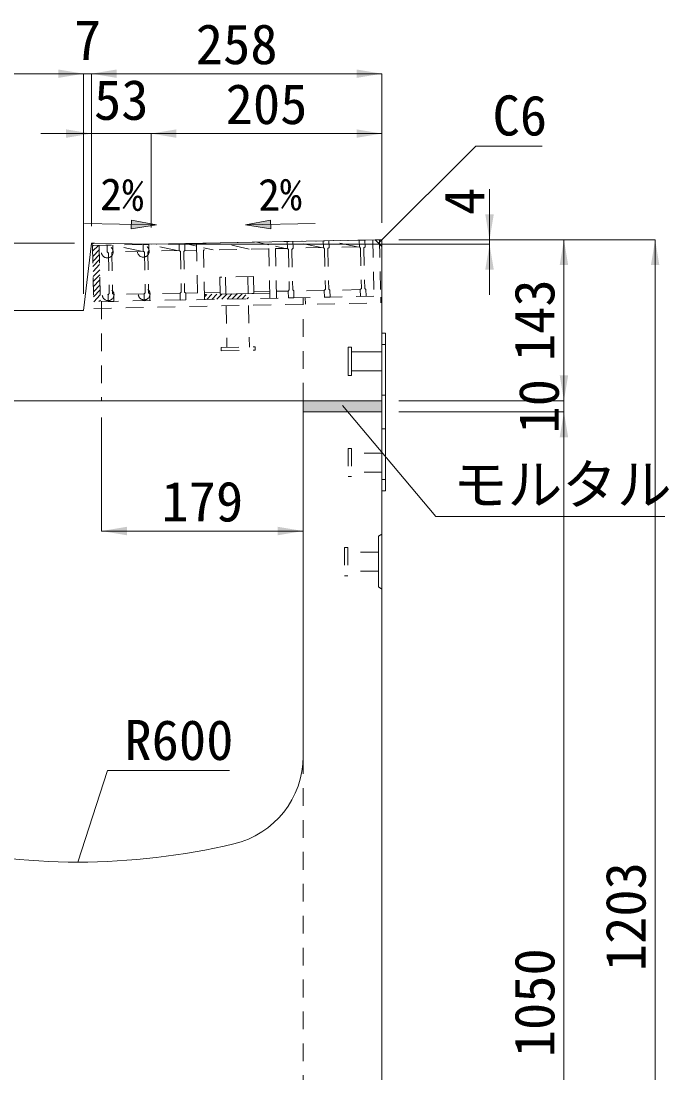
# Model space of a CAD drawing. Units: millimetres at full size; some dimension numbers follow another scale. Extents: x -3301 to 90699, y 107523 to 139162.
# Drawn here: x 6024 to 6599, y 114548 to 115482 of the extents above; entities that cross this region are included whole.
import ezdxf
from ezdxf.enums import TextEntityAlignment as Align

# ---------------------------------------------------------------- set-up
doc = ezdxf.new("R2010")
doc.units = ezdxf.units.MM
doc.header["$LTSCALE"] = 21
doc.header["$PDMODE"] = 32
doc.header["$PDSIZE"] = 10.5
doc.linetypes.add('DASHED_SPACED', pattern=[12, 6, -6])
doc.linetypes.add('USER1', pattern=[1.35, 0.75, -0.6])
for name, color, linetype, lineweight in [('0_2', 7, 'USER1', 9), ('寸法線', 7, 'Continuous', 9), ('引出線', 4, 'Continuous', 9), ('本体', 2, 'Continuous', 9), ('補助線', 8, 'Continuous', 13), ('ｲﾝｻｰﾄ', 3, 'USER1', 5), ('ｸﾞﾚｰﾁﾝｸﾞ', 7, 'USER1', 9)]:
    doc.layers.add(name, color=color, linetype=linetype, lineweight=lineweight)
doc.layers.add('ﾊｯﾁﾝｸﾞ', color=8, linetype='Continuous')
doc.styles.add('ＭＳ ゴシック', font='')
doc.styles.get('ＭＳ ゴシック').set_extended_font_data('MS Gothic')

# ---------------------------------------------------------------- blocks, each defined once
blk = doc.blocks.new('filled_arrow')
at = {"color": 0, "linetype": 'Continuous', "lineweight": -2}
blk.add_solid([(7.5, 1.25), (0, 0), (7.5, -1.25)], dxfattribs=at)

msp = doc.modelspace()

# ---------------------------------------------------------------- hatches: boundary and pattern name
at = {"layer": '引出線'}
for points in [[(6121.98, 115305.4), (6121.83, 115297.9), (6144.4, 115301.2)], [(6245.65, 115305.4), (6245.8, 115297.9), (6223.22, 115301.2)]]:
    msp.add_hatch(color=7, dxfattribs=at).paths.add_polyline_path(points)
at = {"layer": 'ｸﾞﾚｰﾁﾝｸﾞ'}
h = msp.add_hatch(dxfattribs=at)
h.set_pattern_fill('USER', color=256, style=0, pattern_type=2)
h.set_pattern_definition([(46.14576, (5607.36, 114906.34), (-2.28951, 2.19972), [75, -60])])
h.paths.add_polyline_path([(6087.44, 115283), (6093.44, 115283.12), (6094.44, 115233.13), (6088.44, 115233.01)])
h = msp.add_hatch(dxfattribs=at)
h.set_pattern_fill('USER', color=256, style=0, pattern_type=2)
h.set_pattern_definition([(46.14576, (5680.85, 114907.81), (-2.28951, 2.19972), [75, -60])])
h.paths.add_polyline_path([(6186.92, 115234.98), (6186.83, 115239.48), (6225.32, 115240.25), (6240.32, 115240.55), (6244.82, 115240.64), (6244.91, 115236.14), (6225.41, 115235.75)])
at = {"layer": 'ﾊｯﾁﾝｸﾞ'}
msp.add_hatch(color=256, dxfattribs=at).paths.add_polyline_path([(6274.51, 115145.1), (6274.51, 115135.1), (6344.51, 115135.1), (6344.51, 115145.1)])

# ---------------------------------------------------------------- linework, layer by layer
at = {"layer": '0_2'}
for p, q in [((6347.71, 115195.1), (6344.51, 115195.1)), ((6347.71, 115150.1), (6344.51, 115150.1)), ((6347.71, 115120.1), (6344.51, 115120.1)), ((6347.71, 115075.1), (6344.51, 115075.1))]:
    msp.add_line(p, q, dxfattribs=at)
at = {"layer": '0_2', "linetype": 'DASHED_SPACED'}
for p, q in [((6317.51, 115192.6), (6314.51, 115192.6)), ((6314.51, 115192.6), (6314.51, 115167.6)), ((6317.51, 115192.6), (6317.51, 115167.6)), ((6344.51, 115188.6), (6317.51, 115188.6)), ((6344.51, 115188.6), (6344.51, 115171.6)), ((6317.51, 115167.6), (6314.51, 115167.6)), ((6344.51, 115171.6), (6317.51, 115171.6))]:
    msp.add_line(p, q, dxfattribs=at)
at = {"layer": '0_2', "linetype": 'Continuous', "lineweight": 13}
for p, q in [((6274.51, 115135.1), (6274.51, 115145.1)), ((6344.51, 115135.1), (6344.51, 115145.1))]:
    msp.add_line(p, q, dxfattribs=at)
at = {"layer": '0_2', "linetype": 'Continuous'}
msp.add_lwpolyline([(6344.51, 115065.1), (6344.51, 115205.1), (6347.71, 115205.1), (6347.71, 115065.1)], close=True, dxfattribs=at)
at = {"layer": '寸法線'}
for p, q in [((6079.51, 115435.65), (5804.51, 115435.65)), ((6131.51, 115435.65), (6034.51, 115435.65)), ((6079.51, 115240.1), (6079.51, 115435.65)), ((6079.51, 115240.1), (6079.51, 115435.65)), ((6086.51, 115435.65), (6344.51, 115435.65)), ((6086.51, 115300.1), (6086.51, 115435.65)), ((6086.51, 115300.1), (6086.51, 115435.65)), ((6344.51, 115303.1), (6344.51, 115435.65)), ((6041.51, 115382.43), (6184.51, 115382.43)), ((6086.51, 115300.1), (6086.51, 115382.43)), ((6139.51, 115299.04), (6139.51, 115382.43)), ((6139.51, 115382.43), (6344.51, 115382.43)), ((6139.51, 115299.04), (6139.51, 115382.43)), ((6344.51, 115303.1), (6344.51, 115382.43)), ((6440.07, 115239.04), (6440.07, 115333.1)), ((6359.51, 115288.1), (6506.15, 115288.1)), ((6359.51, 115288.1), (6587.16, 115288.1)), ((6359.51, 115288.1), (6440.07, 115288.1)), ((6506.15, 115288.1), (6506.15, 115145.1)), ((6587.16, 114085.1), (6587.16, 115288.1)), ((6071.51, 115285.1), (5590.28, 115285.1)), ((6154.51, 115284.04), (6440.07, 115284.04)), ((6071.51, 115225.1), (5590.28, 115225.1)), ((6506.15, 115090.1), (6506.15, 115190.1)), ((6359.51, 115145.1), (6506.15, 115145.1)), ((6359.51, 115145.1), (6506.15, 115145.1)), ((6095.44, 115130.1), (6095.44, 115029.29)), ((6359.51, 115135.1), (6506.15, 115135.1)), ((6359.51, 115135.1), (6506.15, 115135.1)), ((6506.15, 115135.1), (6506.15, 114085.1)), ((6274.51, 115120.1), (6274.51, 115029.29)), ((6095.44, 115029.29), (6274.51, 115029.29))]:
    msp.add_line(p, q, dxfattribs=at)
at = {"layer": '引出線', "color": 7}
for p, q in [((6080.29, 115302.45), (6142.39, 115301.2)), ((6285.33, 115302.45), (6223.22, 115301.2))]:
    msp.add_line(p, q, dxfattribs=at)
at = {"layer": '引出線'}
for points in [[(6341.51, 115285.08), (6427.76, 115371.33), (6486.92, 115371.33)], [(6309.43, 115140.78), (6392.52, 115042.1), (6595.78, 115042.1)], [(6074.51, 114735.1), (6100.76, 114816.42), (6209.03, 114816.42)]]:
    msp.add_lwpolyline(points, dxfattribs=at)
at = {"layer": '引出線', "color": 7, "lineweight": 13}
for points in [[(6121.98, 115305.4), (6121.83, 115297.9), (6144.4, 115301.2)], [(6245.65, 115305.4), (6245.8, 115297.9), (6223.22, 115301.2)]]:
    msp.add_lwpolyline(points, close=True, dxfattribs=at)
at = {"layer": '本体', "lineweight": 20}
for p, q in [((6139.51, 115284.04), (6338.51, 115287.98)), ((6086.2, 115282.44), (6079.51, 115225.1)), ((6089.16, 115285.05), (6139.51, 115284.04)), ((5810.51, 115225.1), (6079.51, 115225.1)), ((6344.51, 115145.1), (5804.51, 115145.1)), ((6344.51, 115135.1), (6274.51, 115135.1)), ((6274.51, 114829.13), (6274.51, 115135.1)), ((6344.51, 115135.1), (6344.51, 114085.1))]:
    msp.add_line(p, q, dxfattribs=at)
at = {"layer": '本体', "lineweight": 13}
for p in [(6338.51, 115287.98), (6344.51, 115145.1)]:
    msp.add_line(p, (6344.51, 115282.1), dxfattribs=at)
at = {"layer": '本体', "linetype": 'USER1'}
for p, q in [((6095.44, 115233.15), (6095.44, 115145.1)), ((6274.51, 115145.1), (6274.51, 115236.73)), ((6274.51, 114829.13), (6274.51, 114185.1))]:
    msp.add_line(p, q, dxfattribs=at)
at = {"layer": '本体'}
for p, q in [((6344.51, 115026.59), (6341.31, 115024.6)), ((6341.31, 115024.6), (6341.31, 114979.59)), ((6344.51, 114977.59), (6341.31, 114979.59))]:
    msp.add_line(p, q, dxfattribs=at)
at = {"layer": '本体', "lineweight": 20}
for centre, radius, start, end in [((6089.17, 115282.05), 3, 88.85424, 173.34557), ((6194.51, 114829.13), 80, 283.34231, 0.00005), ((6074.51, 115335.13), 600.03, 256.65822, 283.34169)]:
    msp.add_arc(centre, radius, start, end, dxfattribs=at)
at = {"layer": '補助線'}
for p, q in [((6338.51, 115287.98), (6344.51, 115288.1)), ((6344.51, 115282.1), (6344.51, 115288.1)), ((6086.19, 115282.39), (6086.51, 115285.1)), ((6086.51, 115285.1), (6089.23, 115285.04))]:
    msp.add_line(p, q, dxfattribs=at)
at = {"layer": 'ｲﾝｻｰﾄ'}
for p, q in [((6317.51, 115192.6), (6314.51, 115192.6)), ((6314.51, 115192.6), (6314.51, 115167.6)), ((6317.51, 115192.6), (6317.51, 115167.6)), ((6344.51, 115188.6), (6317.51, 115188.6)), ((6344.51, 115188.6), (6344.51, 115171.6)), ((6317.51, 115167.6), (6314.51, 115167.6)), ((6344.51, 115171.6), (6317.51, 115171.6)), ((6314.51, 115102.6), (6314.51, 115077.6)), ((6317.51, 115102.6), (6314.51, 115102.6)), ((6317.51, 115102.6), (6317.51, 115077.6)), ((6344.51, 115098.6), (6317.51, 115098.6)), ((6344.51, 115098.6), (6344.51, 115081.6)), ((6344.51, 115081.6), (6317.51, 115081.6)), ((6317.51, 115077.6), (6314.51, 115077.6)), ((6311.31, 115014.59), (6311.31, 114989.6)), ((6314.31, 115014.59), (6311.31, 115014.59)), ((6314.31, 115014.59), (6314.31, 114989.6)), ((6341.31, 115010.6), (6314.31, 115010.6)), ((6341.31, 115010.6), (6341.31, 114993.59)), ((6314.31, 114989.6), (6311.31, 114989.6)), ((6341.31, 114993.59), (6314.31, 114993.59))]:
    msp.add_line(p, q, dxfattribs=at)
at = {"layer": 'ｸﾞﾚｰﾁﾝｸﾞ'}
for p, q in [((6087.44, 115283), (6342.39, 115288.1)), ((6144.43, 115284.14), (6329.39, 115287.84)), ((6250.91, 115236.26), (6249.91, 115286.25)), ((6260.4, 115286.46), (6260.52, 115280.46)), ((6260.4, 115286.46), (6260.52, 115280.46)), ((6260.4, 115286.46), (6260.52, 115280.46)), ((6265.4, 115286.56), (6265.52, 115280.56)), ((6265.4, 115286.56), (6265.52, 115280.56)), ((6265.4, 115286.56), (6265.52, 115280.56)), ((6290.52, 115281.06), (6265.4, 115286.56)), ((6292.4, 115287.1), (6292.52, 115281.1)), ((6292.4, 115287.1), (6292.52, 115281.1)), ((6292.4, 115287.1), (6292.52, 115281.1)), ((6297.4, 115287.2), (6297.52, 115281.2)), ((6297.4, 115287.2), (6297.52, 115281.2)), ((6297.4, 115287.2), (6297.52, 115281.2)), ((6322.51, 115281.7), (6297.4, 115287.2)), ((6329.39, 115287.84), (6324.39, 115287.74)), ((6329.39, 115287.84), (6324.39, 115287.74)), ((6329.39, 115287.84), (6324.39, 115287.74)), ((6324.39, 115287.74), (6324.51, 115281.74)), ((6324.39, 115287.74), (6324.51, 115281.74)), ((6324.39, 115287.74), (6324.51, 115281.74)), ((6329.39, 115287.84), (6329.51, 115281.84)), ((6329.39, 115287.84), (6329.51, 115281.84)), ((6329.39, 115287.84), (6329.51, 115281.84)), ((6336.39, 115287.98), (6337.39, 115237.99)), ((6342.39, 115288.1), (6343.51, 115232.11)), ((6087.44, 115283), (6088.56, 115227.01)), ((6093.44, 115283.12), (6094.56, 115227.13)), ((6104.32, 115283.34), (6099.32, 115283.24)), ((6104.32, 115283.34), (6099.32, 115283.24)), ((6104.32, 115283.34), (6099.32, 115283.24)), ((6100.44, 115283.26), (6100.56, 115277.26)), ((6100.56, 115277.26), (6101.58, 115276.28)), ((6100.56, 115277.26), (6101.58, 115276.28)), ((6100.56, 115277.26), (6101.58, 115276.28)), ((6105.56, 115277.36), (6104.58, 115276.34)), ((6105.56, 115277.36), (6104.58, 115276.34)), ((6105.56, 115277.36), (6104.58, 115276.34)), ((6105.44, 115283.36), (6105.56, 115277.36)), ((6105.44, 115283.36), (6105.56, 115277.36)), ((6105.44, 115283.36), (6105.56, 115277.36)), ((6130.55, 115277.86), (6105.44, 115283.36)), ((6132.55, 115277.9), (6105.56, 115277.36)), ((6137.43, 115284), (6132.43, 115283.9)), ((6137.43, 115284), (6132.43, 115283.9)), ((6137.43, 115284), (6132.43, 115283.9)), ((6132.55, 115277.9), (6132.43, 115283.9)), ((6132.43, 115283.9), (6132.55, 115277.9)), ((6132.43, 115283.9), (6132.55, 115277.9)), ((6132.43, 115283.9), (6132.55, 115277.9)), ((6132.43, 115283.9), (6132.55, 115277.9)), ((6132.43, 115283.9), (6132.55, 115277.9)), ((6132.43, 115283.9), (6132.55, 115277.9)), ((6132.55, 115277.9), (6133.57, 115276.92)), ((6132.55, 115277.9), (6133.57, 115276.92)), ((6132.55, 115277.9), (6133.57, 115276.92)), ((6133.57, 115276.92), (6134.29, 115240.93)), ((6133.57, 115276.92), (6134.29, 115240.93)), ((6133.57, 115276.92), (6134.29, 115240.93)), ((6137.55, 115278), (6136.57, 115276.98)), ((6137.55, 115278), (6136.57, 115276.98)), ((6137.55, 115278), (6136.57, 115276.98)), ((6136.57, 115276.98), (6137.29, 115240.99)), ((6136.57, 115276.98), (6137.29, 115240.99)), ((6136.57, 115276.98), (6137.29, 115240.99)), ((6162.54, 115278.5), (6137.43, 115284)), ((6137.43, 115284), (6137.55, 115278)), ((6137.43, 115284), (6137.55, 115278)), ((6137.43, 115284), (6137.55, 115278)), ((6164.54, 115278.54), (6137.55, 115278)), ((6169.42, 115284.64), (6164.42, 115284.54)), ((6169.42, 115284.64), (6164.42, 115284.54)), ((6169.42, 115284.64), (6164.42, 115284.54)), ((6164.42, 115284.54), (6164.54, 115278.54)), ((6164.42, 115284.54), (6164.54, 115278.54)), ((6164.42, 115284.54), (6164.54, 115278.54)), ((6164.54, 115278.54), (6165.56, 115277.56)), ((6164.54, 115278.54), (6165.56, 115277.56)), ((6164.54, 115278.54), (6165.56, 115277.56)), ((6165.56, 115277.56), (6166.28, 115241.57)), ((6165.56, 115277.56), (6166.28, 115241.57)), ((6165.56, 115277.56), (6166.28, 115241.57)), ((6169.54, 115278.64), (6168.56, 115277.62)), ((6169.54, 115278.64), (6168.56, 115277.62)), ((6169.54, 115278.64), (6168.56, 115277.62)), ((6168.56, 115277.62), (6169.28, 115241.63)), ((6168.56, 115277.62), (6169.28, 115241.63)), ((6168.56, 115277.62), (6169.28, 115241.63)), ((6179.97, 115282.33), (6169.42, 115284.64)), ((6169.42, 115284.64), (6169.54, 115278.64)), ((6169.42, 115284.64), (6169.54, 115278.64)), ((6169.42, 115284.64), (6169.54, 115278.64)), ((6180.04, 115278.85), (6169.54, 115278.64)), ((6179.92, 115284.85), (6180.92, 115234.86)), ((6186.92, 115234.98), (6185.92, 115284.97)), ((6194.54, 115279.14), (6186, 115281.01)), ((6244.03, 115280.13), (6186.04, 115278.97)), ((6226.53, 115279.78), (6201.42, 115285.28)), ((6243.96, 115283.61), (6233.41, 115285.92)), ((6244.91, 115236.14), (6243.91, 115286.13)), ((6258.53, 115280.42), (6249.99, 115282.29)), ((6260.52, 115280.46), (6250.03, 115280.25)), ((6260.52, 115280.46), (6261.54, 115279.48)), ((6260.52, 115280.46), (6261.54, 115279.48)), ((6260.52, 115280.46), (6261.54, 115279.48)), ((6261.54, 115279.48), (6262.26, 115243.49)), ((6261.54, 115279.48), (6262.26, 115243.49)), ((6261.54, 115279.48), (6262.26, 115243.49)), ((6265.52, 115280.56), (6264.54, 115279.54)), ((6265.52, 115280.56), (6264.54, 115279.54)), ((6265.52, 115280.56), (6264.54, 115279.54)), ((6264.54, 115279.54), (6265.26, 115243.55)), ((6264.54, 115279.54), (6265.26, 115243.55)), ((6264.54, 115279.54), (6265.26, 115243.55)), ((6292.52, 115281.1), (6265.52, 115280.56)), ((6292.52, 115281.1), (6293.54, 115280.12)), ((6292.52, 115281.1), (6293.54, 115280.12)), ((6292.52, 115281.1), (6293.54, 115280.12)), ((6293.54, 115280.12), (6294.26, 115244.13)), ((6293.54, 115280.12), (6294.26, 115244.13)), ((6293.54, 115280.12), (6294.26, 115244.13)), ((6297.52, 115281.2), (6296.54, 115280.18)), ((6297.52, 115281.2), (6296.54, 115280.18)), ((6297.52, 115281.2), (6296.54, 115280.18)), ((6296.54, 115280.18), (6297.26, 115244.19)), ((6296.54, 115280.18), (6297.26, 115244.19)), ((6296.54, 115280.18), (6297.26, 115244.19)), ((6324.51, 115281.74), (6297.52, 115281.2)), ((6324.51, 115281.74), (6325.53, 115280.76)), ((6324.51, 115281.74), (6325.53, 115280.76)), ((6324.51, 115281.74), (6325.53, 115280.76)), ((6325.53, 115280.76), (6326.25, 115244.77)), ((6325.53, 115280.76), (6326.25, 115244.77)), ((6325.53, 115280.76), (6326.25, 115244.77)), ((6329.51, 115281.84), (6328.53, 115280.82)), ((6329.51, 115281.84), (6328.53, 115280.82)), ((6329.51, 115281.84), (6328.53, 115280.82)), ((6328.53, 115280.82), (6329.25, 115244.83)), ((6328.53, 115280.82), (6329.25, 115244.83)), ((6328.53, 115280.82), (6329.25, 115244.83)), ((6101.58, 115276.28), (6102.3, 115240.29)), ((6101.58, 115276.28), (6102.3, 115240.29)), ((6101.58, 115276.28), (6102.3, 115240.29)), ((6104.58, 115276.34), (6105.3, 115240.35)), ((6104.58, 115276.34), (6105.3, 115240.35)), ((6104.58, 115276.34), (6105.3, 115240.35)), ((6230.52, 115255.35), (6200.53, 115254.75)), ((6200.53, 115254.75), (6200.83, 115239.76)), ((6205.53, 115254.85), (6205.83, 115239.86)), ((6225.52, 115255.25), (6225.82, 115240.26)), ((6230.52, 115255.35), (6230.82, 115240.36)), ((6101.32, 115239.27), (6102.3, 115240.29)), ((6101.32, 115239.27), (6102.3, 115240.29)), ((6101.32, 115239.27), (6102.3, 115240.29)), ((6106.32, 115239.37), (6105.3, 115240.35)), ((6106.32, 115239.37), (6105.3, 115240.35)), ((6106.32, 115239.37), (6105.3, 115240.35)), ((6133.31, 115239.91), (6106.32, 115239.37)), ((6133.31, 115239.91), (6134.29, 115240.93)), ((6133.31, 115239.91), (6134.29, 115240.93)), ((6133.31, 115239.91), (6134.29, 115240.93)), ((6133.43, 115233.91), (6133.31, 115239.91)), ((6133.43, 115233.91), (6133.31, 115239.91)), ((6133.43, 115233.91), (6133.31, 115239.91)), ((6133.43, 115233.91), (6133.31, 115239.91)), ((6133.43, 115233.91), (6133.31, 115239.91)), ((6133.43, 115233.91), (6133.31, 115239.91)), ((6138.31, 115240.01), (6137.29, 115240.99)), ((6138.31, 115240.01), (6137.29, 115240.99)), ((6138.31, 115240.01), (6137.29, 115240.99)), ((6165.3, 115240.55), (6138.31, 115240.01)), ((6138.43, 115234.01), (6138.31, 115240.01)), ((6138.43, 115234.01), (6138.31, 115240.01)), ((6138.43, 115234.01), (6138.31, 115240.01)), ((6165.3, 115240.55), (6166.28, 115241.57)), ((6165.3, 115240.55), (6166.28, 115241.57)), ((6165.3, 115240.55), (6166.28, 115241.57)), ((6165.42, 115234.55), (6165.3, 115240.55)), ((6165.42, 115234.55), (6165.3, 115240.55)), ((6165.42, 115234.55), (6165.3, 115240.55)), ((6170.3, 115240.65), (6169.28, 115241.63)), ((6170.3, 115240.65), (6169.28, 115241.63)), ((6170.3, 115240.65), (6169.28, 115241.63)), ((6180.8, 115240.86), (6170.3, 115240.65)), ((6170.42, 115234.65), (6170.3, 115240.65)), ((6170.42, 115234.65), (6170.3, 115240.65)), ((6170.42, 115234.65), (6170.3, 115240.65)), ((6200.8, 115241.26), (6186.8, 115240.98)), ((6244.82, 115240.64), (6186.83, 115239.48)), ((6230.82, 115240.36), (6200.83, 115239.76)), ((6244.79, 115242.14), (6230.79, 115241.86)), ((6261.28, 115242.47), (6250.79, 115242.26)), ((6261.28, 115242.47), (6262.26, 115243.49)), ((6261.28, 115242.47), (6262.26, 115243.49)), ((6261.28, 115242.47), (6262.26, 115243.49)), ((6261.4, 115236.47), (6261.28, 115242.47)), ((6261.4, 115236.47), (6261.28, 115242.47)), ((6261.4, 115236.47), (6261.28, 115242.47)), ((6266.28, 115242.57), (6265.26, 115243.55)), ((6266.28, 115242.57), (6265.26, 115243.55)), ((6266.28, 115242.57), (6265.26, 115243.55)), ((6293.28, 115243.11), (6266.28, 115242.57)), ((6266.4, 115236.57), (6266.28, 115242.57)), ((6266.4, 115236.57), (6266.28, 115242.57)), ((6266.4, 115236.57), (6266.28, 115242.57)), ((6293.28, 115243.11), (6294.26, 115244.13)), ((6293.28, 115243.11), (6294.26, 115244.13)), ((6293.28, 115243.11), (6294.26, 115244.13)), ((6293.4, 115237.11), (6293.28, 115243.11)), ((6293.4, 115237.11), (6293.28, 115243.11)), ((6293.4, 115237.11), (6293.28, 115243.11)), ((6298.28, 115243.21), (6297.26, 115244.19)), ((6298.28, 115243.21), (6297.26, 115244.19)), ((6298.28, 115243.21), (6297.26, 115244.19)), ((6325.27, 115243.75), (6298.28, 115243.21)), ((6298.4, 115237.21), (6298.28, 115243.21)), ((6298.4, 115237.21), (6298.28, 115243.21)), ((6298.4, 115237.21), (6298.28, 115243.21)), ((6325.27, 115243.75), (6326.25, 115244.77)), ((6325.27, 115243.75), (6326.25, 115244.77)), ((6325.27, 115243.75), (6326.25, 115244.77)), ((6325.39, 115237.75), (6325.27, 115243.75)), ((6325.39, 115237.75), (6325.27, 115243.75)), ((6325.39, 115237.75), (6325.27, 115243.75)), ((6330.27, 115243.85), (6329.25, 115244.83)), ((6330.27, 115243.85), (6329.25, 115244.83)), ((6330.27, 115243.85), (6329.25, 115244.83)), ((6330.39, 115237.85), (6330.27, 115243.85)), ((6330.39, 115237.85), (6330.27, 115243.85)), ((6330.39, 115237.85), (6330.27, 115243.85)), ((6337.39, 115237.99), (6088.44, 115233.01)), ((6088.56, 115227.01), (6343.51, 115232.11)), ((6101.44, 115233.27), (6101.32, 115239.27)), ((6101.44, 115233.27), (6101.32, 115239.27)), ((6101.44, 115233.27), (6101.32, 115239.27)), ((6101.44, 115233.27), (6101.32, 115239.27)), ((6101.44, 115233.27), (6101.32, 115239.27)), ((6101.44, 115233.27), (6101.32, 115239.27)), ((6106.44, 115233.37), (6101.44, 115233.27)), ((6106.44, 115233.37), (6101.44, 115233.27)), ((6106.44, 115233.37), (6101.44, 115233.27)), ((6106.44, 115233.37), (6106.32, 115239.37)), ((6106.44, 115233.37), (6106.32, 115239.37)), ((6106.44, 115233.37), (6106.32, 115239.37)), ((6138.43, 115234.01), (6133.43, 115233.91)), ((6138.43, 115234.01), (6133.43, 115233.91)), ((6138.43, 115234.01), (6133.43, 115233.91)), ((6170.42, 115234.65), (6165.42, 115234.55)), ((6170.42, 115234.65), (6165.42, 115234.55)), ((6170.42, 115234.65), (6165.42, 115234.55)), ((6266.4, 115236.57), (6261.4, 115236.47)), ((6266.4, 115236.57), (6261.4, 115236.47)), ((6266.4, 115236.57), (6261.4, 115236.47)), ((6276.4, 115236.77), (6276.52, 115230.77)), ((6298.4, 115237.21), (6293.4, 115237.11)), ((6298.4, 115237.21), (6293.4, 115237.11)), ((6298.4, 115237.21), (6293.4, 115237.11)), ((6330.39, 115237.85), (6325.39, 115237.75)), ((6330.39, 115237.85), (6325.39, 115237.75)), ((6330.39, 115237.85), (6325.39, 115237.75)), ((6343.51, 115232.11), (6343.41, 115237.11)), ((6206.04, 115229.36), (6206.78, 115192.37)), ((6226.03, 115229.76), (6226.77, 115192.77)), ((6201.78, 115192.27), (6231.77, 115192.87)), ((6231.83, 115189.87), (6231.77, 115192.87)), ((6201.84, 115189.27), (6201.78, 115192.27)), ((6201.84, 115189.27), (6231.83, 115189.87))]:
    msp.add_line(p, q, dxfattribs=at)
for p in [(6100.56, 115277.26), (6132.55, 115277.9), (6101.32, 115239.27), (6133.31, 115239.91)]:
    msp.add_point(p, dxfattribs=at)

# ---------------------------------------------------------------- block references
at = {"layer": '寸法線', "xscale": 3, "yscale": 3}
for p, rotation in [((6079.51, 115435.65), 180), ((6079.51, 115435.65), 180), ((6344.51, 115435.65), 180), ((6086.51, 115382.43), 180), ((6344.51, 115382.43), 180), ((6440.07, 115288.1), 90), ((6506.15, 115288.1), 270), ((6587.16, 115288.1), 270), ((6440.07, 115284.04), 270), ((6506.15, 115145.1), 90), ((6506.15, 115145.1), 90), ((6506.15, 115135.1), 270), ((6506.15, 115135.1), 270), ((6274.51, 115029.29), 180)]:
    msp.add_blockref('filled_arrow', p, dxfattribs=dict(at, rotation=rotation))
for p in [(6086.51, 115435.65), (6086.51, 115435.65), (6139.51, 115382.43), (6139.51, 115382.43), (6095.44, 115029.29)]:
    msp.add_blockref('filled_arrow', p, dxfattribs=at)
at = {"layer": '引出線', "xscale": 0.12, "yscale": 0.12}
for p, rotation in [((6341.51, 115285.08), 45), ((6309.43, 115140.78), 310.1), ((6074.51, 114735.1), 72.1)]:
    msp.add_blockref('filled_arrow', p, dxfattribs=dict(at, rotation=rotation))

# ---------------------------------------------------------------- texts
at = {"layer": '寸法線', "style": 'ＭＳ ゴシック'}
for s, p in [('7', (6083.01, 115465.65)), ('258', (6215.51, 115461.9)), ('53', (6113.01, 115412.43)), ('205', (6242.01, 115408.68)), ('179', (6184.97, 115055.54))]:
    msp.add_text(s, height=35.6, dxfattribs=at).set_placement(p, align=Align.MIDDLE_CENTER)
for s, height, rotation, p in [('2%', 28.48, 359, (6113.62, 115328.33)), ('2%', 28.48, 1, (6254, 115328.33)), ('4', 35.6, 90, (6417.71, 115322.27)), ('143', 35.6, 90, (6479.9, 115216.6)), ('10', 35.6, 90, (6483.77, 115140.1)), ('1203', 35.6, 90, (6560.91, 114686.6)), ('1050', 35.6, 90, (6479.9, 114610.1))]:
    msp.add_text(s, height=height, rotation=rotation, dxfattribs=at).set_placement(p, align=Align.MIDDLE_CENTER)
at = {"layer": '引出線', "style": 'ＭＳ ゴシック'}
for s, p in [('C6', (6442.76, 115416.33)), ('モルタル', (6407.52, 115088.43)), ('R600', (6115.76, 114861.42))]:
    msp.add_text(s, height=35.6, dxfattribs=at).set_placement(p, align=Align.TOP_LEFT)

doc.saveas('drawing.dxf')
